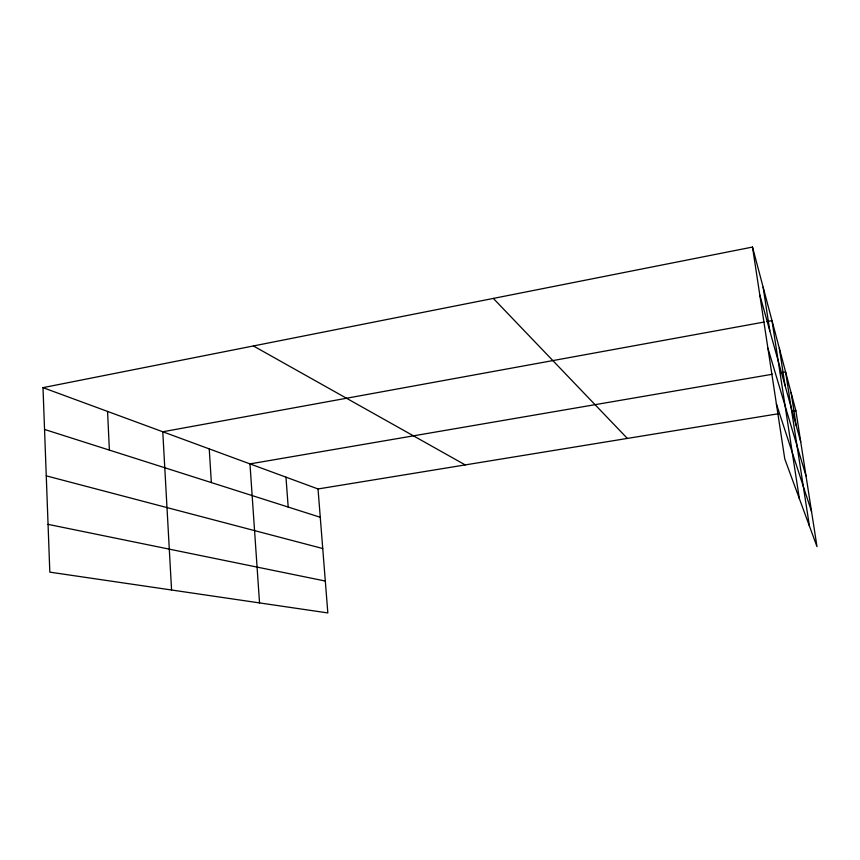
<?xml version="1.0" encoding="UTF-8"?>
<svg xmlns="http://www.w3.org/2000/svg" width="860" height="860" viewBox="0 0 860 860"><rect width="100%" height="100%" fill="white"/><g stroke="black" fill="none" stroke-linecap="round" stroke-linejoin="round"><path stroke-width="1.29" d="M43 387.645L318.028 488.964L327.832 612.933L49.826 572.147L43 387.645L752.5 247.067L795.919 410.876L817 546.659L784.771 458.907L752.5 247.067M764.088 322.048L162.776 431.774L171.57 590.014M766.722 321.575L772 320.608L799.338 498.574M772.484 374.229L249.97 463.895L259.537 602.914M780.364 372.875L785.61 371.971L809.421 526.019M318.028 488.964L778.773 413.681M791.963 411.521L795.919 410.876M48.063 524.363L325.317 581.048M46.268 475.849L322.737 548.529M44.548 429.452L320.264 517.269M253.399 345.957L465.228 464.916M493.339 298.42L627.349 438.417M776.376 403.845L811.571 511.678M767.883 348.085L806.035 476.042M759.788 294.894L800.725 441.825M791.103 392.687L796.188 425.55M779.311 348.192L785.094 385.699M763.121 287.143L769.818 330.917M285.971 477.16L288.186 507.056M209.238 448.888L211.345 482.578M107.564 411.424L109.381 450.102"/></g></svg>
